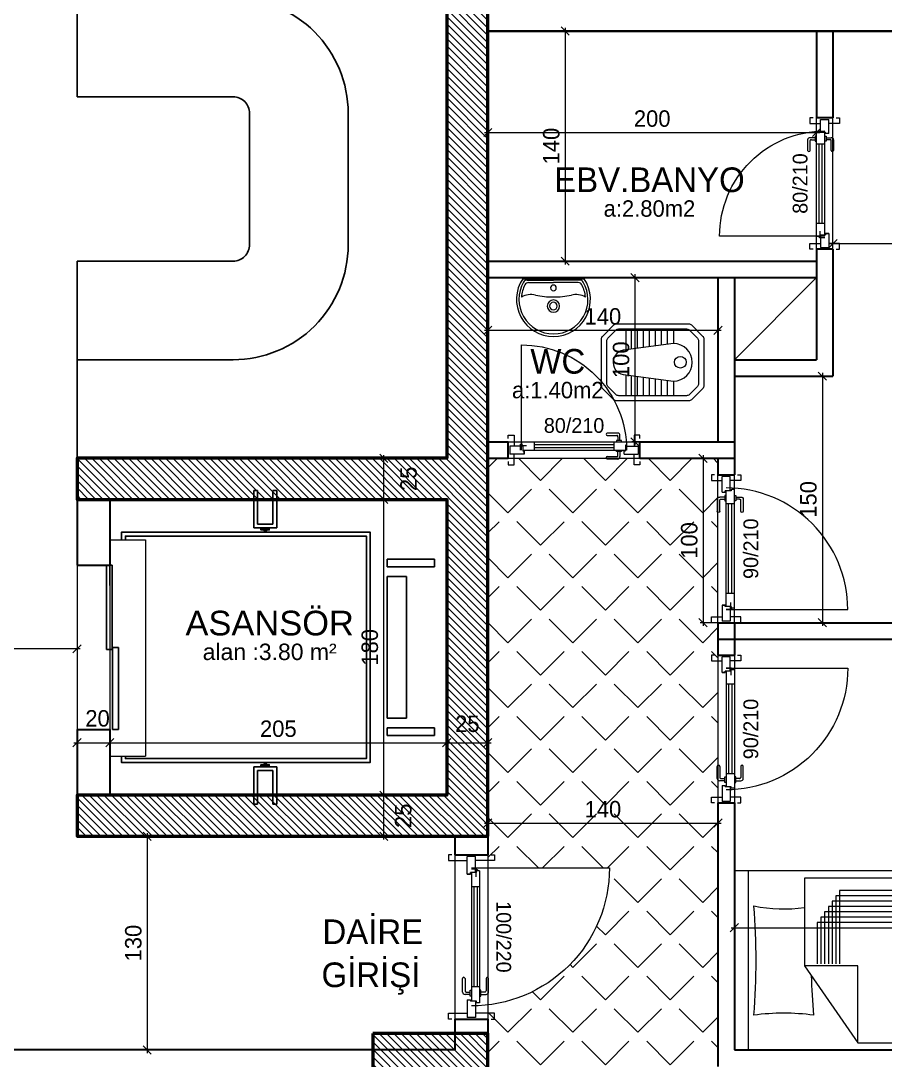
# Model space of a CAD drawing. Header units: centimetres. Extents: x 562865 to 1310255, y -148070 to 32737.
# Drawn here: x 651071 to 651597, y -26096 to -25463 of the extents above; entities that cross this region are included whole.
import ezdxf
from ezdxf.enums import TextEntityAlignment as Align

# ---------------------------------------------------------------- set-up
doc = ezdxf.new("R2010")
doc.units = ezdxf.units.CM
doc.header["$LTSCALE"] = 2.5
doc.layers.get('0').update_dxf_attribs({"color": 86})
for name, color, linetype in [('alan', 7, 'Continuous'), ('kapi-yazi', 7, 'Continuous'), ('mahal', 7, 'Continuous'), ('MAKINA', 4, 'Continuous'), ('MERBAS', 231, 'Continuous'), ('MIMARI', 3, 'Continuous'), ('Oda', 7, 'Continuous'), ('tarama', 173, 'Continuous'), ('TARAMA KOLON', 252, 'Continuous')]:
    doc.layers.add(name, color=color, linetype=linetype)
for name, color, linetype, lineweight in [('DUVAR', 4, 'Continuous', 30), ('duvar-kesim', 7, 'Continuous', 0), ('ince', 30, 'Continuous', 15), ('iç ölçü', 106, 'Continuous', 18), ('kapi', 9, 'Continuous', 0), ('kolon', 1, 'Continuous', 53), ('TEFRIS', 33, 'Continuous', 0)]:
    doc.layers.add(name, color=color, linetype=linetype, lineweight=lineweight)
doc.styles.add('MAHALADI', font='arial.ttf')
doc.styles.add('PINAR', font='comic.ttf')
doc.dimstyles.new('TEMİZ ÖLÇÜ', dxfattribs={"dimtxt": 10, "dimasz": 5, "dimexe": 1.8, "dimexo": 0.625, "dimgap": 3, "dimtad": 1, "dimdec": 0, "dimrnd": 0.5, "dimzin": 1, "dimdsep": 46, "dimtxsty": 'PINAR', "dimblk": 'OBLIQUE', "dimcen": 0.9, "dimdle": 2, "dimclrd": 256, "dimclre": 256, "dimclrt": 7, "dimadec": 0, "dimazin": 0, "dimtfac": 1, "dimtdec": 0, "dimtofl": 0, "dimtmove": 2, "dimatfit": 2, "dimfxl": 10, "dimfxlon": 1, "dimlwd": -1, "dimlwe": -1, "dimarcsym": 0})

# ---------------------------------------------------------------- blocks, each defined once
blk = doc.blocks.new('_Oblique')
at = {"color": 0, "linetype": 'ByBlock', "lineweight": -2}
blk.add_line((-0.5, -0.5), (0.5, 0.5), dxfattribs=at)
blk = doc.blocks.new('*D3278')
at = {"layer": 'Defpoints', "color": 0}
for p in [(651105.46, -25899.84), (651125.46, -25902.44), (651125.46, -25916.16)]:
    blk.add_point(p, dxfattribs=at)
at = {"layer": 'iç ölçü'}
for p, q in [((651105.46, -25900.46), (651105.46, -25904.24)), ((651125.46, -25912.44), (651125.46, -25900.64)), ((651103.46, -25902.44), (651127.46, -25902.44))]:
    blk.add_line(p, q, dxfattribs=at)
at = {"layer": 'iç ölçü', "linetype": 'ByBlock', "xscale": 5, "yscale": 5, "zscale": 5, "rotation": 180}
blk.add_blockref('_Oblique', (651105.46, -25902.44), dxfattribs=at)
at = {"layer": 'iç ölçü', "linetype": 'ByBlock', "xscale": 5, "yscale": 5, "zscale": 5}
blk.add_blockref('_Oblique', (651125.46, -25902.44), dxfattribs=at)
at = {"layer": 'iç ölçü', "color": 7, "insert": (651117.96, -25887.67), "char_height": 10, "attachment_point": 5, "style": 'PINAR'}
blk.add_mtext('20', dxfattribs=at)
blk = doc.blocks.new('*D3279')
at = {"layer": 'Defpoints', "color": 0}
for p in [(651330.46, -25878.03), (651330.46, -25902.44), (651125.46, -25916.16)]:
    blk.add_point(p, dxfattribs=at)
at = {"layer": 'iç ölçü'}
for p, q in [((651330.46, -25892.44), (651330.46, -25904.24)), ((651125.46, -25912.44), (651125.46, -25900.64)), ((651123.46, -25902.44), (651332.46, -25902.44))]:
    blk.add_line(p, q, dxfattribs=at)
at = {"layer": 'iç ölçü', "linetype": 'ByBlock', "xscale": 5, "yscale": 5, "zscale": 5, "rotation": 180}
blk.add_blockref('_Oblique', (651125.46, -25902.44), dxfattribs=at)
at = {"layer": 'iç ölçü', "linetype": 'ByBlock', "xscale": 5, "yscale": 5, "zscale": 5}
blk.add_blockref('_Oblique', (651330.46, -25902.44), dxfattribs=at)
at = {"layer": 'iç ölçü', "color": 7, "insert": (651227.96, -25893.97), "char_height": 10, "attachment_point": 5, "style": 'PINAR'}
blk.add_mtext('205', dxfattribs=at)
blk = doc.blocks.new('*D3280')
at = {"layer": 'Defpoints', "color": 0}
for p in [(651330.46, -25878.03), (651355.46, -25900), (651355.46, -25902.44)]:
    blk.add_point(p, dxfattribs=at)
at = {"layer": 'iç ölçü'}
for p, q in [((651330.46, -25892.44), (651330.46, -25904.24)), ((651355.46, -25900.62), (651355.46, -25904.24)), ((651328.46, -25902.44), (651357.46, -25902.44))]:
    blk.add_line(p, q, dxfattribs=at)
at = {"layer": 'iç ölçü', "linetype": 'ByBlock', "xscale": 5, "yscale": 5, "zscale": 5, "rotation": 180}
blk.add_blockref('_Oblique', (651330.46, -25902.44), dxfattribs=at)
at = {"layer": 'iç ölçü', "linetype": 'ByBlock', "xscale": 5, "yscale": 5, "zscale": 5}
blk.add_blockref('_Oblique', (651355.46, -25902.44), dxfattribs=at)
at = {"layer": 'iç ölçü', "color": 7, "insert": (651342.96, -25890.98), "char_height": 10, "attachment_point": 5, "style": 'PINAR'}
blk.add_mtext('25', dxfattribs=at)
blk = doc.blocks.new('*D3281')
at = {"layer": 'Defpoints', "color": 0}
for p in [(651292.13, -25934.39), (651298.88, -25934.39), (651298.88, -25959.39)]:
    blk.add_point(p, dxfattribs=at)
at = {"layer": 'iç ölçü'}
for p, q in [((651292.13, -25961.39), (651292.13, -25932.39)), ((651298.25, -25934.39), (651290.33, -25934.39)), ((651298.25, -25959.39), (651290.33, -25959.39))]:
    blk.add_line(p, q, dxfattribs=at)
at = {"layer": 'iç ölçü', "linetype": 'ByBlock', "xscale": 5, "yscale": 5, "zscale": 5}
for p, rotation in [((651292.13, -25934.39), 90), ((651292.13, -25959.39), 270)]:
    blk.add_blockref('_Oblique', p, dxfattribs=dict(at, rotation=rotation))
at = {"layer": 'iç ölçü', "color": 7, "insert": (651304.03, -25946.89), "char_height": 10, "attachment_point": 5, "rotation": 90, "style": 'PINAR'}
blk.add_mtext('25', dxfattribs=at)
blk = doc.blocks.new('*D3282')
at = {"layer": 'Defpoints', "color": 0}
for p in [(651292.13, -25754.39), (651296.35, -25754.39), (651298.88, -25934.39)]:
    blk.add_point(p, dxfattribs=at)
at = {"layer": 'iç ölçü'}
for p, q in [((651295.72, -25754.39), (651290.33, -25754.39)), ((651292.13, -25936.39), (651292.13, -25752.39)), ((651298.25, -25934.39), (651290.33, -25934.39))]:
    blk.add_line(p, q, dxfattribs=at)
at = {"layer": 'iç ölçü', "linetype": 'ByBlock', "xscale": 5, "yscale": 5, "zscale": 5}
for p, rotation in [((651292.13, -25754.39), 90), ((651292.13, -25934.39), 270)]:
    blk.add_blockref('_Oblique', p, dxfattribs=dict(at, rotation=rotation))
at = {"layer": 'iç ölçü', "color": 7, "insert": (651283.67, -25844.39), "char_height": 10, "attachment_point": 5, "rotation": 90, "style": 'PINAR'}
blk.add_mtext('180', dxfattribs=at)
blk = doc.blocks.new('*D3283')
at = {"layer": 'Defpoints', "color": 0}
for p in [(651292.13, -25729.39), (651296.35, -25729.39), (651296.35, -25754.39)]:
    blk.add_point(p, dxfattribs=at)
at = {"layer": 'iç ölçü'}
for p, q in [((651295.72, -25729.39), (651290.33, -25729.39)), ((651292.13, -25756.39), (651292.13, -25727.39)), ((651295.72, -25754.39), (651290.33, -25754.39))]:
    blk.add_line(p, q, dxfattribs=at)
at = {"layer": 'iç ölçü', "linetype": 'ByBlock', "xscale": 5, "yscale": 5, "zscale": 5}
for p, rotation in [((651292.13, -25729.39), 90), ((651292.13, -25754.39), 270)]:
    blk.add_blockref('_Oblique', p, dxfattribs=dict(at, rotation=rotation))
at = {"layer": 'iç ölçü', "color": 7, "insert": (651307.26, -25741.89), "char_height": 10, "attachment_point": 5, "rotation": 90, "style": 'PINAR'}
blk.add_mtext('25', dxfattribs=at)
blk = doc.blocks.new('*D3284')
at = {"layer": 'Defpoints', "color": 0}
for p in [(650975.46, -25844.41), (650975.46, -25845.34), (651105.46, -25844.41)]:
    blk.add_point(p, dxfattribs=at)
at = {"layer": 'iç ölçü'}
for p, q in [((651107.46, -25845.34), (650973.46, -25845.34)), ((650975.46, -25845.03), (650975.46, -25847.14)), ((651105.46, -25845.03), (651105.46, -25847.14))]:
    blk.add_line(p, q, dxfattribs=at)
at = {"layer": 'iç ölçü', "linetype": 'ByBlock', "xscale": 5, "yscale": 5, "zscale": 5, "rotation": 180}
blk.add_blockref('_Oblique', (650975.46, -25845.34), dxfattribs=at)
at = {"layer": 'iç ölçü', "linetype": 'ByBlock', "xscale": 5, "yscale": 5, "zscale": 5}
blk.add_blockref('_Oblique', (651105.46, -25845.34), dxfattribs=at)
at = {"layer": 'iç ölçü', "color": 7, "insert": (651040.46, -25836.91), "char_height": 10, "attachment_point": 5, "style": 'PINAR'}
blk.add_mtext('130', dxfattribs=at)
blk = doc.blocks.new('fm-door1')
at = {"linetype": 'Continuous'}
for p, q in [((0, 25), (0, -25)), ((100, 25), (0, 25)), ((79.7, 31.8), (79.7, -0.3)), ((84, 27.6), (127.8, 27.6)), ((90, 50), (910, 50)), ((90, 50), (90, 30)), ((100, 30), (90, 30)), ((100, 30), (100, -5)), ((100, 30), (100, -5)), ((100, 0), (900, 0)), ((190, 50), (190, 0)), ((810, 50), (810, 0)), ((910, 30), (900, 30)), ((900, 30), (900, -5)), ((900, 25), (1000, 25)), ((910, 50), (910, 30)), ((1000, 25), (1000, -25)), ((110, -25), (0, -25)), ((100, -5), (110, -5)), ((110, -5), (100, -5)), ((110, -5), (110, -25)), ((110, -25), (110, -5)), ((890, -25), (890, -5)), ((890, -5), (900, -5)), ((890, -25), (1000, -25))]:
    blk.add_line(p, q, dxfattribs=at)
at = {"color": 8, "linetype": 'Continuous'}
for p, q in [((190, 35), (810, 35)), ((190, 15), (810, 15))]:
    blk.add_line(p, q, dxfattribs=at)
at = {"linetype": 'Continuous'}
for points in [[(857.6, 58.1), (857.6, 88.9, 0.414214), (842.4, 104.1), (758.6, 104.1, 1), (758.6, 88.9), (834.8, 88.9, -0.414214), (842.4, 81.3), (842.4, 58.1)], [(857.6, -8.1), (857.6, -38.9, -0.414214), (842.4, -54.1), (758.6, -54.1, -1), (758.6, -38.9), (834.8, -38.9, 0.414214), (842.4, -31.3), (842.4, -8.1)]]:
    blk.add_lwpolyline(points, format="xyb", dxfattribs=at)
for points in [[(869, 50), (869, 58.1), (831, 58.1), (831, 50)], [(869, 0), (869, -8.1), (831, -8.1), (831, 0)]]:
    blk.add_lwpolyline(points, dxfattribs=at)
blk.add_circle((84, 31.8), 4.26, dxfattribs=at)
blk = doc.blocks.new('*D3285')
at = {"layer": 'Defpoints', "color": 0}
for p in [(651178.29, -25959.39), (651148.19, -26089.39), (651178.29, -26089.39)]:
    blk.add_point(p, dxfattribs=at)
at = {"layer": 'iç ölçü'}
for p, q in [((651148.19, -25957.39), (651148.19, -26091.39)), ((651153.19, -25959.39), (651146.39, -25959.39)), ((651153.19, -26089.39), (651146.39, -26089.39))]:
    blk.add_line(p, q, dxfattribs=at)
at = {"layer": 'iç ölçü', "linetype": 'ByBlock', "xscale": 5, "yscale": 5, "zscale": 5}
for p, rotation in [((651148.19, -25959.39), 90), ((651148.19, -26089.39), 270)]:
    blk.add_blockref('_Oblique', p, dxfattribs=dict(at, rotation=rotation))
at = {"layer": 'iç ölçü', "color": 7, "insert": (651139.76, -26024.39), "char_height": 10, "attachment_point": 5, "rotation": 90, "style": 'PINAR'}
blk.add_mtext('130', dxfattribs=at)
blk = doc.blocks.new('*D3301')
at = {"layer": 'Defpoints', "color": 0}
for p in [(651399.77, -25469.39), (651399.77, -25609.39), (651402.5, -25609.39)]:
    blk.add_point(p, dxfattribs=at)
at = {"layer": 'iç ölçü'}
for p, q in [((651400.39, -25469.39), (651404.3, -25469.39)), ((651402.5, -25467.39), (651402.5, -25611.39)), ((651400.39, -25609.39), (651404.3, -25609.39))]:
    blk.add_line(p, q, dxfattribs=at)
at = {"layer": 'iç ölçü', "linetype": 'ByBlock', "xscale": 5, "yscale": 5, "zscale": 5}
for p, rotation in [((651402.5, -25469.39), 90), ((651402.5, -25609.39), 270)]:
    blk.add_blockref('_Oblique', p, dxfattribs=dict(at, rotation=rotation))
at = {"layer": 'iç ölçü', "color": 7, "insert": (651394.09, -25539.39), "char_height": 10, "attachment_point": 5, "rotation": 90, "style": 'PINAR'}
blk.add_mtext('140', dxfattribs=at)
blk = doc.blocks.new('*D3302')
at = {"layer": 'Defpoints', "color": 0}
for p in [(651555.46, -25531.09), (651355.46, -25536.11), (651555.46, -25536.11)]:
    blk.add_point(p, dxfattribs=at)
at = {"layer": 'iç ölçü'}
for p, q in [((651353.46, -25531.09), (651557.46, -25531.09)), ((651355.46, -25535.48), (651355.46, -25529.29)), ((651555.46, -25535.48), (651555.46, -25529.29))]:
    blk.add_line(p, q, dxfattribs=at)
at = {"layer": 'iç ölçü', "linetype": 'ByBlock', "xscale": 5, "yscale": 5, "zscale": 5, "rotation": 180}
blk.add_blockref('_Oblique', (651355.46, -25531.09), dxfattribs=at)
at = {"layer": 'iç ölçü', "linetype": 'ByBlock', "xscale": 5, "yscale": 5, "zscale": 5}
blk.add_blockref('_Oblique', (651555.46, -25531.09), dxfattribs=at)
at = {"layer": 'iç ölçü', "color": 7, "insert": (651455.46, -25522.7), "char_height": 10, "attachment_point": 5, "style": 'PINAR'}
blk.add_mtext('200', dxfattribs=at)
blk = doc.blocks.new('*D3304')
at = {"layer": 'Defpoints', "color": 0}
for p in [(651505.46, -26009.39), (652033.5, -26009.39), (652033.5, -26015)]:
    blk.add_point(p, dxfattribs=at)
at = {"layer": 'iç ölçü'}
for p, q in [((651505.46, -26010.01), (651505.46, -26016.8)), ((652033.5, -26010.01), (652033.5, -26016.8)), ((651503.46, -26015), (652035.5, -26015))]:
    blk.add_line(p, q, dxfattribs=at)
at = {"layer": 'iç ölçü', "linetype": 'ByBlock', "xscale": 5, "yscale": 5, "zscale": 5, "rotation": 180}
blk.add_blockref('_Oblique', (651505.46, -26015), dxfattribs=at)
at = {"layer": 'iç ölçü', "linetype": 'ByBlock', "xscale": 5, "yscale": 5, "zscale": 5}
blk.add_blockref('_Oblique', (652033.5, -26015), dxfattribs=at)
at = {"layer": 'iç ölçü', "color": 7, "insert": (651769.48, -26006.57), "char_height": 10, "attachment_point": 5, "style": 'PINAR'}
blk.add_mtext('528', dxfattribs=at)
blk = doc.blocks.new('*D3306')
at = {"layer": 'Defpoints', "color": 0}
for p in [(652033.5, -25579.46), (651565.46, -25599.46), (652033.5, -25598.73)]:
    blk.add_point(p, dxfattribs=at)
at = {"layer": 'iç ölçü'}
for p, q in [((652033.5, -25588.73), (652033.5, -25600.53)), ((651565.46, -25598.84), (651565.46, -25596.93)), ((651563.46, -25598.73), (652035.5, -25598.73))]:
    blk.add_line(p, q, dxfattribs=at)
at = {"layer": 'iç ölçü', "linetype": 'ByBlock', "xscale": 5, "yscale": 5, "zscale": 5, "rotation": 180}
blk.add_blockref('_Oblique', (651565.46, -25598.73), dxfattribs=at)
at = {"layer": 'iç ölçü', "linetype": 'ByBlock', "xscale": 5, "yscale": 5, "zscale": 5}
blk.add_blockref('_Oblique', (652033.5, -25598.73), dxfattribs=at)
at = {"layer": 'iç ölçü', "color": 7, "insert": (651799.48, -25590.21), "char_height": 10, "attachment_point": 5, "style": 'PINAR'}
blk.add_mtext('468', dxfattribs=at)
blk = doc.blocks.new('*D3311')
at = {"layer": 'Defpoints', "color": 0}
for p in [(651495.46, -25948.16), (651495.46, -25951.35), (651355.46, -26028.16)]:
    blk.add_point(p, dxfattribs=at)
at = {"layer": 'iç ölçü'}
for p, q in [((651353.46, -25951.35), (651497.46, -25951.35)), ((651355.46, -25961.35), (651355.46, -25949.55)), ((651495.46, -25948.79), (651495.46, -25953.15))]:
    blk.add_line(p, q, dxfattribs=at)
at = {"layer": 'iç ölçü', "linetype": 'ByBlock', "xscale": 5, "yscale": 5, "zscale": 5, "rotation": 180}
blk.add_blockref('_Oblique', (651355.46, -25951.35), dxfattribs=at)
at = {"layer": 'iç ölçü', "linetype": 'ByBlock', "xscale": 5, "yscale": 5, "zscale": 5}
blk.add_blockref('_Oblique', (651495.46, -25951.35), dxfattribs=at)
at = {"layer": 'iç ölçü', "color": 7, "insert": (651425.46, -25942.95), "char_height": 10, "attachment_point": 5, "style": 'PINAR'}
blk.add_mtext('140', dxfattribs=at)
blk = doc.blocks.new('*D3316')
at = {"layer": 'Defpoints', "color": 0}
for p in [(651523.75, -25679.39), (651538.29, -25829.39), (651559.05, -25829.39)]:
    blk.add_point(p, dxfattribs=at)
at = {"layer": 'iç ölçü'}
for p, q in [((651549.05, -25679.39), (651560.85, -25679.39)), ((651559.05, -25677.39), (651559.05, -25831.39)), ((651549.05, -25829.39), (651560.85, -25829.39))]:
    blk.add_line(p, q, dxfattribs=at)
at = {"layer": 'iç ölçü', "linetype": 'ByBlock', "xscale": 5, "yscale": 5, "zscale": 5}
for p, rotation in [((651559.05, -25679.39), 90), ((651559.05, -25829.39), 270)]:
    blk.add_blockref('_Oblique', p, dxfattribs=dict(at, rotation=rotation))
at = {"layer": 'iç ölçü', "color": 7, "insert": (651550.56, -25754.39), "char_height": 10, "attachment_point": 5, "rotation": 90, "style": 'PINAR'}
blk.add_mtext('150', dxfattribs=at)
blk = doc.blocks.new('*D3317')
at = {"layer": 'Defpoints', "color": 0}
for p in [(651450.46, -25619.39), (651444.97, -25719.39), (651450.46, -25719.39)]:
    blk.add_point(p, dxfattribs=at)
at = {"layer": 'iç ölçü'}
for p, q in [((651449.83, -25619.39), (651443.17, -25619.39)), ((651444.97, -25617.39), (651444.97, -25721.39)), ((651449.83, -25719.39), (651443.17, -25719.39))]:
    blk.add_line(p, q, dxfattribs=at)
at = {"layer": 'iç ölçü', "linetype": 'ByBlock', "xscale": 5, "yscale": 5, "zscale": 5}
for p, rotation in [((651444.97, -25619.39), 90), ((651444.97, -25719.39), 270)]:
    blk.add_blockref('_Oblique', p, dxfattribs=dict(at, rotation=rotation))
at = {"layer": 'iç ölçü', "color": 7, "insert": (651436.57, -25669.39), "char_height": 10, "attachment_point": 5, "rotation": 90, "style": 'PINAR'}
blk.add_mtext('100', dxfattribs=at)
blk = doc.blocks.new('*D3318')
at = {"layer": 'Defpoints', "color": 0}
for p in [(651355.46, -25639.99), (651495.46, -25639.99), (651495.46, -25651.5)]:
    blk.add_point(p, dxfattribs=at)
at = {"layer": 'iç ölçü'}
for p, q in [((651355.46, -25641.5), (651355.46, -25653.3)), ((651495.46, -25641.5), (651495.46, -25653.3)), ((651353.46, -25651.5), (651497.46, -25651.5))]:
    blk.add_line(p, q, dxfattribs=at)
at = {"layer": 'iç ölçü', "linetype": 'ByBlock', "xscale": 5, "yscale": 5, "zscale": 5, "rotation": 180}
blk.add_blockref('_Oblique', (651355.46, -25651.5), dxfattribs=at)
at = {"layer": 'iç ölçü', "linetype": 'ByBlock', "xscale": 5, "yscale": 5, "zscale": 5}
blk.add_blockref('_Oblique', (651495.46, -25651.5), dxfattribs=at)
at = {"layer": 'iç ölçü', "color": 7, "insert": (651425.46, -25643.09), "char_height": 10, "attachment_point": 5, "style": 'PINAR'}
blk.add_mtext('140', dxfattribs=at)
blk = doc.blocks.new('*D3319')
at = {"layer": 'Defpoints', "color": 0}
for p in [(651505.46, -25729.39), (651486.44, -25829.39), (651505.46, -25829.39)]:
    blk.add_point(p, dxfattribs=at)
at = {"layer": 'iç ölçü'}
for p, q in [((651496.44, -25729.39), (651484.64, -25729.39)), ((651486.44, -25727.39), (651486.44, -25831.39)), ((651496.44, -25829.39), (651484.64, -25829.39))]:
    blk.add_line(p, q, dxfattribs=at)
at = {"layer": 'iç ölçü', "linetype": 'ByBlock', "xscale": 5, "yscale": 5, "zscale": 5}
for p, rotation in [((651486.44, -25729.39), 90), ((651486.44, -25829.39), 270)]:
    blk.add_blockref('_Oblique', p, dxfattribs=dict(at, rotation=rotation))
at = {"layer": 'iç ölçü', "color": 7, "insert": (651478.04, -25779.39), "char_height": 10, "attachment_point": 5, "rotation": 90, "style": 'PINAR'}
blk.add_mtext('100', dxfattribs=at)
blk = doc.blocks.new('Hela-2')
at = {"color": 8}
for p, q in [((-20.32, -18.42), (-11.43, -18.42)), ((11.43, -18.42), (20.32, -18.42)), ((-10.95, -22.05), (-20.32, -22.05)), ((20.32, -22.05), (10.95, -22.05)), ((-10.48, -25.69), (-20.32, -25.69)), ((-10, -29.33), (-20.32, -29.33)), ((20.32, -29.33), (10, -29.33)), ((20.32, -25.69), (10.48, -25.69)), ((-9.52, -32.97), (-20.32, -32.97)), ((-9.05, -36.61), (-20.32, -36.61)), ((20.32, -36.61), (9.05, -36.61)), ((20.32, -32.97), (9.52, -32.97)), ((-8.57, -40.25), (-20.32, -40.25)), ((-8.1, -43.89), (-20.32, -43.89)), ((20.32, -43.89), (8.1, -43.89)), ((20.32, -40.25), (8.57, -40.25)), ((-20.32, -47.53), (-7.62, -47.53)), ((7.62, -47.53), (20.32, -47.53))]:
    blk.add_line(p, q, dxfattribs=at)
for points in [[(14.23, -62.23), (-14.23, -62.23, -0.198912), (-16.03, -61.49), (-22.75, -54.76, -0.198912), (-23.5, -52.97), (-23.5, -9.26, -0.198912), (-22.75, -7.47), (-16.03, -0.74, -0.198912), (-14.23, 0), (14.23, 0, -0.198912), (16.03, -0.74), (22.75, -7.47, -0.198912), (23.49, -9.26), (23.49, -52.97, -0.198912), (22.75, -54.76), (16.03, -61.49, -0.198912)], [(11.43, -18.42, 1), (-11.43, -18.42), (-7.62, -47.53, 1), (7.62, -47.53)]]:
    blk.add_lwpolyline(points, format="xyb", close=True)
blk.add_lwpolyline([(12.92, -59.06), (-12.92, -59.06, -0.198912), (-14.71, -58.31), (-19.58, -53.45, -0.198912), (-20.32, -51.65), (-20.32, -10.58, -0.198912), (-19.58, -8.78), (-14.71, -3.92, -0.198912), (-12.92, -3.18), (12.92, -3.18, -0.198912), (14.71, -3.92), (19.58, -8.78, -0.198912), (20.32, -10.58), (20.32, -51.65, -0.198912), (19.58, -53.45), (14.71, -58.31, -0.198912)], format="xyb", close=True, dxfattribs=at)
blk.add_circle((-0.08, -14.26), 3.57, dxfattribs=at)
blk = doc.blocks.new('Lav-1')
for p, q in [((-18.7083, 0), (18.7083, 0)), ((-15.105, -2.2), (0, -2.2)), ((15.105, -2.2), (0, -2.2))]:
    blk.add_line(p, q)
at = {"color": 8}
for p in [(-15.9925, -0.7), (15.9925, -0.7)]:
    blk.add_line(p, (0, -0.7), dxfattribs=at)
for centre, radius, start, end in [((0, -12.5), 22.5, 146.251011, 270), ((0, -12.5), 22.5, 270, 33.748989), ((0, -12.5), 19.5, 152.688782, 175.764074), ((-15.105, -4.7), 2.5, 90, 152.688782), ((15.105, -4.7), 2.5, 27.311218, 90), ((0, -12.5), 19.5, 4.235926, 27.311218), ((-13.5377, -21.504), 12, 77.387843, 119.499625), ((0, 39), 50, 257.387843, 270), ((0, 39), 50, 270, 282.612157), ((13.5377, -21.504), 12, 60.500375, 102.612157)]:
    blk.add_arc(centre, radius, start, end)
for centre, radius, start, end in [((0, -12.5), 21, 149.821029, 270), ((-15.9925, -3.2), 2.5, 90, 149.821029), ((0, -5.5), 1.75, 90, 270), ((0, -12.5), 21, 270, 30.178971), ((0, -5.5), 1.75, 270, 90), ((15.9925, -3.2), 2.5, 30.178971, 90), ((0, -16.5), 3.75, 90, 270), ((0, -16.5), 2.3, 90, 270), ((0, -16.5), 3.75, 270, 90), ((0, -16.5), 2.3, 270, 90)]:
    blk.add_arc(centre, radius, start, end, dxfattribs=at)
blk = doc.blocks.new('G$C0735DA1E')
at = {"color": 42}
for p, q in [((0, 108.9), (0, 0)), ((8.51, 108.9), (0, 108.9)), ((8.51, 0), (8.51, 108.9)), ((217.8, 104.59), (42.74, 104.59)), ((42.74, 104.59), (42.74, 51.22)), ((42.74, 51.22), (75.09, 4.31)), ((75.09, 51.22), (42.74, 51.22)), ((75.09, 4.31), (75.09, 51.22)), ((10.29, 0), (0, 0)), ((75.09, 4.31), (217.8, 4.31))]:
    blk.add_line(p, q, dxfattribs=at)
for p, q in [((213.49, 108.9), (8.51, 108.9)), ((217.8, 4.31), (217.8, 104.59)), ((8.51, 0), (213.49, 0))]:
    blk.add_line(p, q)
at = {"color": 8}
for p, q in [((64.05, 96.98), (64.05, 52.43)), ((212.41, 96.98), (64.05, 96.98)), ((59.48, 90.51), (59.48, 52.43)), ((212.41, 90.51), (59.48, 90.51)), ((61.77, 93.74), (61.77, 52.43)), ((212.41, 93.74), (61.77, 93.74)), ((212.41, 84.04), (54.92, 84.04)), ((54.92, 84.04), (54.92, 52.43)), ((212.41, 87.27), (57.2, 87.27)), ((57.2, 87.27), (57.2, 52.43)), ((212.41, 77.57), (50.35, 77.57)), ((50.35, 77.57), (50.35, 52.43)), ((212.41, 80.8), (52.63, 80.8)), ((52.63, 80.8), (52.63, 52.43))]:
    blk.add_line(p, q, dxfattribs=at)
for centre, start, end in [((213.49, 104.59), 359.99996, 90.00004), ((213.49, 4.31), 269.99996, 0.00004)]:
    blk.add_arc(centre, 4.31, start, end)
for centre, radius, start, end in [((-392.71, 54.41), 405.93, 355.2981, 4.7019), ((30.01, 173.57), 87.79, 258.06799, 278.34062), ((417.07, 54.41), 370.41, 181.39769, 185.15396), ((30.01, -112.77), 135.13, 82.28082, 97.71918)]:
    blk.add_arc(centre, radius, start, end, dxfattribs=at)
blk = doc.blocks.new('SB')
at = {"layer": 'TARAMA KOLON'}
h = blk.add_hatch(dxfattribs=at)
h.set_pattern_fill('ANSI31', color=256, angle=7e-15)
h.paths.add_polyline_path([(655327.34, -25829.39), (655302.34, -25829.39), (655302.34, -25959.39), (655327.34, -25959.39)])
h.paths.add_polyline_path([(655437.34, -24424.14), (655477.34, -24424.14), (655477.34, -24494.14), (655437.34, -24494.14)])
h.paths.add_polyline_path([(655327.34, -25359.39), (655297.34, -25359.39), (655297.34, -25469.39), (655327.34, -25469.39)])
h.paths.add_polyline_path([(655327.34, -26079.39), (655327.34, -26109.39), (655257.34, -26109.39), (655257.34, -26079.39)])
h.paths.add_polyline_path([(654229.3, -24849.39), (654229.3, -24889.39), (654299.3, -24889.39), (654299.3, -24849.39)])
h.paths.add_polyline_path([(654269.3, -25899.39), (654229.3, -25899.39), (654229.3, -25829.39), (654269.3, -25829.39)])
h.paths.add_polyline_path([(654229.3, -25444.39), (654229.3, -25469.39), (654379.3, -25469.39), (654379.3, -25444.39)])
h.paths.add_polyline_path([(655112.34, -26369.39), (655142.34, -26369.39), (655142.34, -26429.39), (655112.34, -26429.39)])
h.paths.add_polyline_path([(654997.34, -26079.39), (654997.34, -26109.39), (654927.34, -26109.39), (654927.34, -26079.39)])
h.paths.add_polyline_path([(655437.34, -24889.39), (655467.34, -24889.39), (655467.34, -24829.39), (655437.34, -24829.39)])
h.paths.add_polyline_path([(655112.34, -26834.64), (655142.34, -26834.64), (655142.34, -26894.64), (655112.34, -26894.64)])
h.paths.add_polyline_path([(654787.34, -26369.39), (654817.34, -26369.39), (654817.34, -26429.39), (654787.34, -26429.39)])
h.paths.add_polyline_path([(655437.34, -26824.64), (655477.34, -26824.64), (655477.34, -26894.64), (655437.34, -26894.64)])
h.paths.add_polyline_path([(654299.3, -26369.39), (654299.3, -26409.39), (654229.3, -26409.39), (654229.3, -26369.39)])
h.paths.add_polyline_path([(654777.34, -26824.64), (654817.34, -26824.64), (654817.34, -26894.64), (654777.34, -26894.64)])
h.paths.add_polyline_path([(655437.34, -26369.39), (655467.34, -26369.39), (655467.34, -26429.39), (655437.34, -26429.39)])
h.paths.add_polyline_path([(655985.38, -25829.39), (656025.38, -25829.39), (656025.38, -25899.39), (655985.38, -25899.39)])
h.paths.add_polyline_path([(654927.34, -25959.39), (654927.34, -25359.39), (655177.34, -25359.39), (655177.34, -25389.39), (654952.35, -25389.39), (654952.35, -25729.39), (655177.34, -25729.39), (655177.34, -25754.39), (654952.34, -25754.39), (654952.34, -25934.39), (655177.34, -25934.39), (655177.34, -25959.39)])
h.paths.add_polyline_path([(654777.34, -24424.14), (654817.34, -24424.14), (654817.34, -24494.14), (654777.34, -24494.14)])
h.paths.add_polyline_path([(655985.38, -26824.64), (656025.38, -26824.64), (656025.38, -26894.64), (655985.38, -26894.64)])
h.paths.add_polyline_path([(654229.3, -24424.14), (654269.3, -24424.14), (654269.3, -24494.14), (654229.3, -24494.14)])
h.paths.add_polyline_path([(655107.34, -24424.14), (655147.34, -24424.14), (655147.34, -24494.14), (655107.34, -24494.14)])
h.paths.add_polyline_path([(655985.38, -24424.14), (656025.38, -24424.14), (656025.38, -24494.14), (655985.38, -24494.14)])
h.paths.add_polyline_path([(656025.38, -24849.39), (656025.38, -24889.39), (655955.38, -24889.39), (655955.38, -24849.39)])
h.paths.add_polyline_path([(654817.34, -24889.39), (654787.34, -24889.39), (654787.34, -24829.39), (654817.34, -24829.39)])
h.paths.add_polyline_path([(655114.84, -24849.39), (655139.84, -24849.39), (655139.84, -24999.39), (655114.84, -24999.39)])
h.paths.add_polyline_path([(656025.38, -26369.39), (656025.38, -26409.39), (655955.38, -26409.39), (655955.38, -26369.39)])
h.paths.add_polyline_path([(654229.3, -26824.64), (654269.3, -26824.64), (654269.3, -26894.64), (654229.3, -26894.64)])
h.paths.add_polyline_path([(656025.38, -25444.39), (656025.38, -25469.39), (655875.38, -25469.39), (655875.38, -25444.39)])
at = {"layer": 'kolon'}
for points in [[(654927.34, -25959.39), (654927.34, -25359.39), (655177.34, -25359.39), (655177.34, -25389.39), (654952.35, -25389.39), (654952.35, -25729.39), (655177.34, -25729.39), (655177.34, -25754.39), (654952.34, -25754.39), (654952.34, -25934.39), (655177.34, -25934.39), (655177.34, -25959.39)], [(654997.34, -26079.39), (654997.34, -26109.39), (654927.34, -26109.39), (654927.34, -26079.39)]]:
    blk.add_lwpolyline(points, close=True, dxfattribs=at)

msp = doc.modelspace()

# ---------------------------------------------------------------- hatches: boundary and pattern name
at = {"layer": 'tarama'}
h = msp.add_hatch(dxfattribs=at)
h.set_pattern_fill('ANGLE', color=256, scale=4, angle=45)
h.set_pattern_definition([(45, (-7118.575, 4e-11), (-19.7565635, 19.7565635), [20.32, -7.62]), (135, (-7118.575, 4e-11), (-19.7565635, -19.7565635), [20.32, -7.62])])
edge = h.paths.add_edge_path()
edge.add_line((651373.78, -26369.39), (651377.28, -26369.39))
edge.add_line((651377.28, -26369.39), (651387.74, -26369.39))
edge.add_ellipse((651388.65, -26370.5), major_axis=(0, -1.52), ratio=0.88, start_angle=540, end_angle=582.86953, ccw=False)
edge.add_line((651388.65, -26368.98), (651396.03, -26368.98))
edge.add_ellipse((651396.03, -26369.74), major_axis=(0, -0.76), ratio=0.88, start_angle=477.76263, end_angle=540, ccw=False)
edge.add_line((651396.62, -26369.39), (651460.28, -26369.39))
edge.add_line((651460.28, -26369.39), (651463.78, -26369.39))
edge.add_line((651463.78, -26369.39), (651492.34, -26369.39))
edge.add_line((651492.34, -26369.39), (651495.84, -26369.39))
edge.add_line((651495.84, -26369.39), (651559.51, -26369.39))
edge.add_ellipse((651560.1, -26369.74), major_axis=(0, -0.76), ratio=0.88, start_angle=180, end_angle=242.23737, ccw=False)
edge.add_line((651560.1, -26368.98), (651567.47, -26368.98))
edge.add_ellipse((651567.47, -26370.5), major_axis=(0, -1.52), ratio=0.88, start_angle=137.13047, end_angle=180, ccw=False)
edge.add_line((651568.38, -26369.39), (651578.84, -26369.39))
edge.add_line((651578.84, -26369.39), (651582.34, -26369.39))
edge.add_line((651582.34, -26369.39), (651593.5, -26369.39))
edge.add_line((651593.5, -26369.39), (651593.5, -26350.31))
edge.add_line((651593.5, -26350.31), (651593.5, -26346.81))
edge.add_line((651593.5, -26346.81), (651593.5, -26283.14))
edge.add_ellipse((651593.85, -26282.55), major_axis=(0.76, 0), ratio=0.88, start_angle=180, end_angle=242.23737, ccw=False)
edge.add_line((651593.09, -26282.55), (651593.09, -26275.18))
edge.add_ellipse((651594.61, -26275.18), major_axis=(-1.52, 0), ratio=0.88, start_angle=317.13047, end_angle=360, ccw=False)
edge.add_line((651593.5, -26274.27), (651593.5, -26263.81))
edge.add_line((651593.5, -26263.81), (651593.5, -26260.31))
edge.add_line((651593.5, -26260.31), (651593.5, -26205.62))
edge.add_line((651593.5, -26205.62), (651543.5, -26205.62))
edge.add_line((651543.5, -26205.62), (651543.5, -26152.41))
edge.add_line((651543.5, -26152.41), (651534.13, -26139.39))
edge.add_line((651534.13, -26139.39), (651495.46, -26139.39))
edge.add_line((651495.46, -26139.39), (651495.46, -26099.39))
edge.add_line((651495.46, -26099.39), (651495.46, -25939.11))
edge.add_line((651495.46, -25939.11), (651495.46, -25935.61))
edge.add_line((651495.46, -25935.61), (651495.46, -25925.15))
edge.add_ellipse((651496.57, -25924.24), major_axis=(-1.52, 0), ratio=0.88, start_angle=360, end_angle=402.86953, ccw=False)
edge.add_line((651495.05, -25924.24), (651495.05, -25916.86))
edge.add_ellipse((651495.81, -25916.86), major_axis=(0.76, 0), ratio=0.88, start_angle=477.76263, end_angle=540, ccw=False)
edge.add_line((651495.46, -25916.27), (651495.46, -25852.61))
edge.add_line((651495.46, -25852.61), (651495.46, -25849.11))
edge.add_line((651495.46, -25849.11), (651495.46, -25839.39))
edge.add_line((651495.46, -25839.39), (651495.46, -25829.39))
edge.add_line((651495.46, -25829.39), (651495.46, -25825.89))
edge.add_line((651495.46, -25825.89), (651495.46, -25762.22))
edge.add_ellipse((651495.81, -25761.63), major_axis=(0.76, 0), ratio=0.88, start_angle=180, end_angle=242.23737, ccw=False)
edge.add_line((651495.05, -25761.63), (651495.05, -25754.26))
edge.add_ellipse((651496.57, -25754.26), major_axis=(1.52, 0), ratio=0.88, start_angle=137.13047, end_angle=180, ccw=False)
edge.add_line((651495.46, -25753.35), (651495.46, -25742.89))
edge.add_line((651495.46, -25742.89), (651495.46, -25739.39))
edge.add_line((651495.46, -25739.39), (651495.46, -25729.39))
edge.add_line((651495.46, -25729.39), (651447.92, -25729.39))
edge.add_line((651447.92, -25729.39), (651444.42, -25729.39))
edge.add_line((651444.42, -25729.39), (651435.44, -25729.39))
edge.add_ellipse((651434.63, -25728.28), major_axis=(0, 1.52), ratio=0.78, start_angle=540, end_angle=582.86953, ccw=False)
edge.add_line((651434.63, -25729.8), (651428.09, -25729.8))
edge.add_ellipse((651428.09, -25729.04), major_axis=(0, 0.76), ratio=0.78, start_angle=477.76263, end_angle=540, ccw=False)
edge.add_line((651427.57, -25729.39), (651371.42, -25729.39))
edge.add_line((651371.42, -25729.39), (651367.92, -25729.39))
edge.add_line((651367.92, -25729.39), (651355.46, -25729.39))
edge.add_line((651355.46, -25729.39), (651355.46, -25899.39))
edge.add_line((651355.46, -25899.39), (651355.46, -25959.39))
edge.add_line((651355.46, -25959.39), (651355.46, -25970.6))
edge.add_line((651355.46, -25970.6), (651355.46, -25974.1))
edge.add_line((651355.46, -25974.1), (651355.46, -25978.6))
edge.add_line((651355.46, -25978.6), (651429.46, -25978.6))
edge.add_arc((651345.46, -25978.6), 84, 276.83714, 360, ccw=False)
edge.add_line((651355.46, -26062), (651355.46, -26067.1))
edge.add_line((651355.46, -26067.1), (651355.46, -26070.6))
edge.add_line((651355.46, -26070.6), (651355.46, -26109.39))
edge.add_line((651355.46, -26109.39), (651355.46, -26182.24))
edge.add_line((651355.46, -26182.24), (651355.46, -26185.74))
edge.add_line((651355.46, -26185.74), (651355.46, -26241.89))
edge.add_ellipse((651355.1, -26242.41), major_axis=(0.76, 0), ratio=0.78, start_angle=0, end_angle=62.23737, ccw=False)
edge.add_line((651355.86, -26242.41), (651355.86, -26248.95))
edge.add_ellipse((651354.34, -26248.95), major_axis=(-1.52, 0), ratio=0.78, start_angle=137.13047, end_angle=180, ccw=False)
edge.add_line((651355.46, -26249.75), (651355.46, -26258.74))
edge.add_line((651355.46, -26258.74), (651355.46, -26262.24))
edge.add_line((651355.46, -26262.24), (651355.46, -26369.39))
edge.add_line((651355.46, -26369.39), (651373.78, -26369.39))
h.paths.add_polyline_path([(651526.31, -26319.68), (651550.69, -26319.68), (651550.69, -26340.49), (651526.31, -26340.49)], flags=24)
h.paths.add_polyline_path([(651402.47, -26335.41), (651426.49, -26335.41), (651426.49, -26356.33), (651402.47, -26356.33)], flags=24)
h.paths.add_polyline_path([(651412.16, -25932.54), (651438.76, -25932.54), (651438.76, -25953.35), (651412.16, -25953.35)], flags=24)
h.paths.add_polyline_path([(651460.27, -26240.94), (651488.69, -26240.94), (651488.69, -26261.7), (651460.27, -26261.7)], flags=24)
h.paths.add_polyline_path([(651467.63, -25792.69), (651467.63, -25766.09), (651488.44, -25766.09), (651488.44, -25792.69)], flags=24)
h.paths.add_polyline_path([(651406.84, -26175.16), (651484.28, -26175.16), (651484.28, -26199.95), (651406.84, -26199.95)], flags=24)
h.paths.add_polyline_path([(651412.54, -26197.15), (651477.27, -26197.15), (651477.27, -26213.54), (651412.54, -26213.54)], flags=24)

# ---------------------------------------------------------------- linework, layer by layer
at = {"color": 4, "ltscale": 0.1}
for p, q in [((651126.77, -25794.41), (651123.31, -25794.41)), ((651123.31, -25794.41), (651123.31, -25845.81)), ((651126.77, -25794.41), (651126.77, -25845.81)), ((651123.31, -25845.81), (651126.77, -25845.81)), ((651130.69, -25844.41), (651127.16, -25844.41)), ((651127.16, -25844.41), (651127.16, -25894.41)), ((651130.69, -25844.41), (651130.69, -25894.41)), ((651127.16, -25894.41), (651130.69, -25894.41))]:
    msp.add_line(p, q, dxfattribs=at)
at = {"layer": 'DUVAR'}
for p, q in [((651355.46, -25469.39), (652053.5, -25469.39)), ((652053.5, -25469.39), (651355.46, -25469.39)), ((651555.46, -25469.39), (651555.46, -25522.19)), ((651565.46, -25469.39), (651565.46, -25522.19)), ((651565.46, -25522.19), (651555.46, -25522.19)), ((651555.46, -25602.19), (651555.46, -25669.39)), ((651565.46, -25602.19), (651555.46, -25602.19)), ((651565.46, -25602.19), (651565.46, -25679.39)), ((651355.46, -25609.39), (651555.46, -25609.39)), ((651355.46, -25619.39), (651555.46, -25619.39)), ((651495.46, -25619.39), (651495.46, -25719.39)), ((651505.46, -25619.39), (651505.46, -25739.39)), ((651505.46, -25669.39), (651555.46, -25669.39)), ((651505.46, -25679.39), (651565.46, -25679.39)), ((651355.46, -25719.39), (651367.92, -25719.39)), ((651367.92, -25729.39), (651367.92, -25719.39)), ((651447.92, -25719.39), (651505.46, -25719.39)), ((651447.92, -25729.39), (651447.92, -25719.39)), ((651355.46, -25729.39), (651367.92, -25729.39)), ((651447.92, -25729.39), (651505.46, -25729.39)), ((651495.46, -25729.39), (651495.46, -25739.39)), ((651495.46, -25739.39), (651505.46, -25739.39)), ((651105.46, -25754.39), (651105.46, -25794.41)), ((651125.46, -25754.39), (651125.46, -25794.41)), ((651105.46, -25794.41), (651125.46, -25794.41)), ((651495.46, -25829.39), (651495.46, -25849.11)), ((651495.46, -25829.39), (652033.5, -25829.39)), ((651495.46, -25829.39), (651505.46, -25829.39)), ((651505.46, -25829.39), (651505.46, -25849.11)), ((651495.46, -25839.39), (652033.5, -25839.39)), ((651495.46, -25849.11), (651505.46, -25849.11)), ((651105.46, -25894.41), (651105.46, -25934.39)), ((651105.46, -25894.41), (651125.46, -25894.41)), ((651125.46, -25894.41), (651125.46, -25934.39)), ((651495.46, -25939.11), (651495.46, -26099.39)), ((651495.46, -25939.11), (651505.46, -25939.11)), ((651505.46, -25939.11), (651505.46, -26089.39)), ((651335.46, -25959.39), (651335.46, -25970.6)), ((651355.46, -25959.39), (651355.46, -25970.6)), ((651335.46, -25970.6), (651355.46, -25970.6)), ((651335.46, -26070.6), (651335.46, -26089.39)), ((651335.46, -26070.6), (651355.46, -26070.6)), ((651355.46, -26070.6), (651355.46, -26109.39)), ((651335.46, -26089.39), (650975.46, -26089.39)), ((651505.46, -26089.39), (652033.5, -26089.39))]:
    msp.add_line(p, q, dxfattribs=at)
at = {"layer": 'duvar-kesim'}
for p, q in [((651555.46, -25602.19), (651555.46, -25522.19)), ((651565.46, -25602.19), (651565.46, -25522.19)), ((651367.92, -25719.39), (651447.92, -25719.39)), ((651367.92, -25729.39), (651447.92, -25729.39)), ((651495.46, -25829.39), (651495.46, -25739.39)), ((651505.46, -25829.39), (651505.46, -25739.39)), ((651105.46, -25794.41), (651105.46, -25894.41)), ((651125.46, -25794.41), (651125.46, -25894.41)), ((651495.46, -25849.11), (651495.46, -25939.11)), ((651505.46, -25849.11), (651505.46, -25939.11)), ((651335.46, -25970.6), (651335.46, -26070.6)), ((651355.46, -25970.6), (651355.46, -26070.6))]:
    msp.add_line(p, q, dxfattribs=at)
at = {"layer": 'ince', "ltscale": 0.1}
for p, q in [((651125.46, -25778.97), (651147.1, -25778.97)), ((651147.1, -25778.97), (651147.1, -25910.58)), ((651125.46, -25806.78), (651125.46, -25794.41)), ((651125.46, -25894.41), (651125.46, -25910.58)), ((651125.46, -25910.58), (651147.1, -25910.58))]:
    msp.add_line(p, q, dxfattribs=at)
at = {"layer": 'iç ölçü'}
msp.add_line((651555.46, -25619.39), (651505.46, -25669.39), dxfattribs=at)
at = {"layer": 'kapi'}
for points in [[(651553.46, -25522.19), (651551.46, -25522.19), (651551.46, -25525.69), (651557.96, -25525.69)], [(651567.46, -25522.19), (651569.46, -25522.19), (651569.46, -25525.69), (651562.96, -25525.69)], [(651553.46, -25602.19), (651551.46, -25602.19), (651551.46, -25598.69), (651557.96, -25598.69)], [(651567.46, -25602.19), (651569.46, -25602.19), (651569.46, -25598.69), (651562.96, -25598.69)], [(651367.92, -25717.39), (651367.92, -25715.39), (651371.42, -25715.39), (651371.42, -25721.89)], [(651447.92, -25717.39), (651447.92, -25715.39), (651444.42, -25715.39), (651444.42, -25721.89)], [(651367.92, -25731.39), (651367.92, -25733.39), (651371.42, -25733.39), (651371.42, -25726.89)], [(651447.92, -25731.39), (651447.92, -25733.39), (651444.42, -25733.39), (651444.42, -25726.89)], [(651493.46, -25739.39), (651491.46, -25739.39), (651491.46, -25742.89), (651497.96, -25742.89)], [(651507.46, -25739.39), (651509.46, -25739.39), (651509.46, -25742.89), (651502.96, -25742.89)], [(651493.46, -25829.39), (651491.46, -25829.39), (651491.46, -25825.89), (651497.96, -25825.89)], [(651507.46, -25829.39), (651509.46, -25829.39), (651509.46, -25825.89), (651502.96, -25825.89)], [(651493.46, -25849.11), (651491.46, -25849.11), (651491.46, -25852.61), (651497.96, -25852.61)], [(651507.46, -25849.11), (651509.46, -25849.11), (651509.46, -25852.61), (651502.96, -25852.61)], [(651493.46, -25939.11), (651491.46, -25939.11), (651491.46, -25935.61), (651497.96, -25935.61)], [(651507.46, -25939.11), (651509.46, -25939.11), (651509.46, -25935.61), (651502.96, -25935.61)], [(651333.46, -25970.6), (651331.46, -25970.6), (651331.46, -25974.1), (651342.96, -25974.1)], [(651357.46, -25970.6), (651359.46, -25970.6), (651359.46, -25974.1), (651347.96, -25974.1)], [(651333.46, -26070.6), (651331.46, -26070.6), (651331.46, -26067.1), (651342.96, -26067.1)], [(651357.46, -26070.6), (651359.46, -26070.6), (651359.46, -26067.1), (651347.96, -26067.1)]]:
    msp.add_lwpolyline(points, dxfattribs=at)
for points in [[(651560.46, -25594.19), (651496.46, -25594.19, -0.414214), (651560.46, -25530.19, -0.414214)], [(651375.92, -25724.39), (651375.92, -25660.39, -0.414214), (651439.92, -25724.39, -0.414214)], [(651500.46, -25821.39), (651574.46, -25821.39, 0.414214), (651500.46, -25747.39, 0.414214)], [(651500.46, -25857.11), (651574.46, -25857.11, -0.414214), (651500.46, -25931.11, -0.414214)], [(651345.46, -25978.6), (651429.46, -25978.6, -0.414214), (651345.46, -26062.6, -0.414214)]]:
    msp.add_lwpolyline(points, format="xyb", dxfattribs=at)
at = {"layer": 'kolon'}
msp.add_lwpolyline([(651355.46, -25959.39), (651355.46, -25359.39), (651105.46, -25359.39), (651105.46, -25389.39), (651330.46, -25389.39), (651330.46, -25729.39), (651105.46, -25729.39), (651105.46, -25754.39), (651330.46, -25754.39), (651330.46, -25934.39), (651105.46, -25934.39), (651105.46, -25959.39)], close=True, dxfattribs=at)
msp.add_lwpolyline([(651105.46, -25959.39), (651355.46, -25959.39)], dxfattribs=at)
at = {"layer": 'MAKINA', "ltscale": 0.1}
for p, q in [((651294.25, -25898), (651294.25, -25893.31)), ((651322.91, -25893.31), (651322.91, -25898))]:
    msp.add_line(p, q, dxfattribs=at)
at = {"layer": 'MERBAS'}
for p, q in [((651105.46, -25509.39), (651105.46, -25389.39)), ((651330.46, -25389.39), (651330.46, -25729.39)), ((651105.46, -25729.39), (651105.46, -25609.39)), ((651330.46, -25729.39), (651105.46, -25729.39))]:
    msp.add_line(p, q, dxfattribs=at)
for points in [[(651105.46, -25449.39), (651200.46, -25449.39, -0.414214), (651270.46, -25519.39), (651270.46, -25599.39, -0.414214), (651200.46, -25669.39), (651105.46, -25669.39)], [(651105.46, -25509.39), (651200.46, -25509.39, -0.414214), (651210.46, -25519.39), (651210.46, -25599.39, -0.414214), (651200.46, -25609.39), (651105.46, -25609.39)]]:
    msp.add_lwpolyline(points, format="xyb", dxfattribs=at)
at = {"layer": 'MIMARI', "ltscale": 0.1}
for p, q in [((651215.33, -25748.89), (651212.98, -25748.89)), ((651212.98, -25771.7), (651212.98, -25748.89)), ((651215.33, -25769.35), (651215.33, -25748.89)), ((651227.06, -25748.89), (651224.72, -25748.89)), ((651224.72, -25748.89), (651224.72, -25769.35)), ((651227.06, -25748.89), (651227.06, -25771.7)), ((651227.06, -25771.7), (651212.98, -25771.7)), ((651224.72, -25769.35), (651215.33, -25769.35)), ((651294.25, -25790.78), (651322.91, -25790.78)), ((651294.25, -25790.78), (651322.91, -25790.78)), ((651294.25, -25795.47), (651294.25, -25790.78)), ((651322.91, -25790.78), (651322.91, -25795.47)), ((651322.91, -25790.78), (651322.91, -25795.47)), ((651294.25, -25795.47), (651322.91, -25795.47)), ((651294.25, -25795.47), (651322.91, -25795.47)), ((651294.25, -25801.34), (651305.99, -25801.34)), ((651294.25, -25887.44), (651294.25, -25801.34)), ((651305.99, -25887.44), (651305.99, -25801.34)), ((651294.25, -25887.44), (651305.99, -25887.44)), ((651294.25, -25893.31), (651322.91, -25893.31)), ((651294.25, -25898), (651322.91, -25898)), ((651227.06, -25917.08), (651212.98, -25917.08)), ((651212.98, -25917.08), (651212.98, -25939.89)), ((651224.72, -25919.42), (651215.33, -25919.42)), ((651215.33, -25919.42), (651215.33, -25939.89)), ((651224.72, -25939.89), (651224.72, -25919.42)), ((651227.06, -25939.89), (651227.06, -25917.08)), ((651215.33, -25939.89), (651212.98, -25939.89)), ((651227.06, -25939.89), (651224.72, -25939.89))]:
    msp.add_line(p, q, dxfattribs=at)
for points in [[(651224.72, -25754.39), (651215.33, -25754.39)], [(651271.93, -25914.44), (651283.88, -25914.44), (651283.88, -25774.34), (651132.53, -25774.34), (651132.53, -25778.97)], [(651271.93, -25912.09), (651281.54, -25912.09), (651281.54, -25776.69), (651134.88, -25776.69), (651134.88, -25778.97)], [(651132.53, -25910.58), (651132.53, -25914.44), (651271.93, -25914.44)], [(651134.88, -25910.58), (651134.88, -25912.09), (651271.93, -25912.09)], [(651224.72, -25934.39), (651215.33, -25934.39)]]:
    msp.add_lwpolyline(points, dxfattribs=at)
for points in [[(651222.47, -25771.7), (651222.47, -25772.9), (651217.42, -25772.9), (651217.42, -25771.7)], [(651221, -25772.9), (651220.05, -25774.34), (651220.02, -25774.34), (651219.1, -25772.9)], [(651222.47, -25917.08), (651222.47, -25915.88), (651217.42, -25915.88), (651217.42, -25917.08)], [(651221, -25915.88), (651220.05, -25914.44), (651220.02, -25914.44), (651219.1, -25915.88)]]:
    msp.add_lwpolyline(points, close=True, dxfattribs=at)
for points in [[(651222.47, -25771.7), (651222.47, -25772.9), (651217.42, -25771.7), (651217.42, -25772.9)], [(651219.1, -25772.9), (651220.02, -25774.34), (651221, -25772.9), (651220.04, -25774.37)], [(651222.47, -25917.08), (651222.47, -25915.88), (651217.42, -25917.08), (651217.42, -25915.88)], [(651219.1, -25915.88), (651220.02, -25914.44), (651221, -25915.88), (651220.04, -25914.41)]]:
    msp.add_solid(points, dxfattribs=at)

# ---------------------------------------------------------------- block references
at = {"layer": 'kapi'}
for p, xscale, yscale, zscale, rotation in [((651560.46, -25601.19), 0.078, 0.1, 0.07800000000000001, 90.00000000000001), ((651500.46, -25828.39), 0.08800000000000001, -0.1, 0.08800000000000001, 90.00000000000001), ((651500.46, -25850.11), 0.088, 0.1, 0.08800000000000001, 270), ((651345.46, -25971.6), 0.09799999999995634, 0.09999999999990905, 0.098, 270)]:
    msp.add_blockref('fm-door1', p, dxfattribs=dict(at, xscale=xscale, yscale=yscale, zscale=zscale, rotation=rotation))
at = {"layer": 'kapi', "xscale": 0.07800000000000001, "yscale": 0.1, "zscale": 0.07800000000000001}
msp.add_blockref('fm-door1', (651368.92, -25724.39), dxfattribs=at)
at = {"layer": 'TARAMA KOLON', "xscale": -1}
msp.add_blockref('SB', (1306282.8, 0), dxfattribs=at)
at = {"layer": 'TEFRIS'}
for name, p in [('Lav-1', (651395.37, -25620.21)), ('G$C0735DA1E', (651505.46, -26089.39))]:
    msp.add_blockref(name, p, dxfattribs=at)
at = {"layer": 'TEFRIS', "rotation": 270}
msp.add_blockref('Hela-2', (651486.85, -25670.98), dxfattribs=at)

# ---------------------------------------------------------------- texts
at = {"layer": 'alan'}
for s, style, p in [('a:2.80m2', 'PINAR', (651453.79, -25582.37)), ('a:1.40m2', 'PINAR', (651398.01, -25692.86)), ('alan :3.80 m²', 'MAHALADI', (651222.7, -25852.14))]:
    msp.add_text(s, height=10, dxfattribs=dict(at, style=style)).set_placement(p, align=Align.CENTER)
at = {"layer": 'kapi-yazi', "style": 'PINAR'}
for s, rotation, p in [('80/210', 90, (651545.46, -25562.19)), ('90/210', 90, (651515.46, -25784.39)), ('90/210', 90, (651515.46, -25894.11)), ('100/220', 270, (651365.09, -26020.6))]:
    msp.add_text(s, height=9, rotation=rotation, dxfattribs=at).set_placement(p, align=Align.MIDDLE_CENTER)
msp.add_text('80/210', height=9, dxfattribs=at).set_placement((651407.92, -25709.39), align=Align.MIDDLE_CENTER)
at = {"layer": 'mahal', "style": 'PINAR'}
for s, p in [('EBV.BANYO', (651453.79, -25567.37)), ('WC', (651398.01, -25677.86)), ('DAİRE', (651285.47, -26024.95)), ('GİRİŞİ', (651284.33, -26051.17))]:
    msp.add_text(s, height=15, dxfattribs=at).set_placement(p, align=Align.CENTER)
at = {"layer": 'Oda', "style": 'MAHALADI'}
msp.add_text('ASANSÖR', height=15, dxfattribs=at).set_placement((651222.7, -25837.14), align=Align.CENTER)

# ---------------------------------------------------------------- dimensions: what is measured, and where the dimension line sits
at = {"layer": 'iç ölçü'}
for base, p1, p2, angle, picture, middle in [((651402.5, -25609.39), (651399.77, -25469.39), (651399.77, -25609.39), 90, '*D3301', (651394.09, -25539.39)), ((651555.46, -25531.09), (651355.46, -25536.11), (651555.46, -25536.11), 0, '*D3302', (651455.46, -25522.7)), ((652033.5, -25598.73), (651565.46, -25599.46), (652033.5, -25579.46), 0, '*D3306', (651799.48, -25590.21)), ((651444.97, -25719.39), (651450.46, -25619.39), (651450.46, -25719.39), 90, '*D3317', (651436.57, -25669.39)), ((651495.46, -25651.5), (651355.46, -25639.99), (651495.46, -25639.99), 0, '*D3318', (651425.46, -25643.09)), ((651559.05, -25829.39), (651523.75, -25679.39), (651538.29, -25829.39), 90, '*D3316', (651550.56, -25754.39)), ((651486.44, -25829.39), (651505.46, -25729.39), (651505.46, -25829.39), 90, '*D3319', (651478.04, -25779.39)), ((651495.46, -25951.35), (651355.46, -26028.16), (651495.46, -25948.16), 0, '*D3311', (651425.46, -25942.95)), ((652033.5, -26015), (651505.46, -26009.39), (652033.5, -26009.39), 0, '*D3304', (651769.48, -26006.57))]:
    dim = msp.add_linear_dim(base=base, p1=p1, p2=p2, angle=angle, dimstyle='TEMİZ ÖLÇÜ', dxfattribs=at)
    dim.commit()
    dim.dimension.update_dxf_attribs({"geometry": picture, "text_midpoint": middle})
for base, p1, p2, angle, picture, middle in [((651292.13, -25729.39), (651296.35, -25754.39), (651296.35, -25729.39), 90, '*D3283', (651307.26, -25741.89)), ((651125.46, -25902.44), (651105.46, -25899.84), (651125.46, -25916.16), 180, '*D3278', (651117.96, -25887.67)), ((651355.46, -25902.44), (651330.46, -25878.03), (651355.46, -25900), 180, '*D3280', (651342.96, -25890.98)), ((651292.13, -25934.39), (651298.88, -25959.39), (651298.88, -25934.39), 90, '*D3281', (651304.03, -25946.89))]:
    dim = msp.add_linear_dim(base=base, p1=p1, p2=p2, angle=angle, dimstyle='TEMİZ ÖLÇÜ', override={"dimtxsty": 'PINAR'}, dxfattribs=at)
    dim.commit()
    dim.dimension.update_dxf_attribs({"geometry": picture, "text_midpoint": middle, "dimtype": 160})
for base, p1, p2, angle, override, picture, middle in [((651292.13, -25754.39), (651298.88, -25934.39), (651296.35, -25754.39), 90, {"dimtxsty": 'PINAR'}, '*D3282', (651283.67, -25844.39)), ((650975.46, -25845.34), (651105.46, -25844.41), (650975.46, -25844.41), 180, {"dimfxl": 5, "dimarcsym": 1}, '*D3284', (651040.46, -25836.91)), ((651330.46, -25902.44), (651125.46, -25916.16), (651330.46, -25878.03), 180, {"dimtxsty": 'PINAR'}, '*D3279', (651227.96, -25893.97)), ((651148.19, -26089.39), (651178.29, -25959.39), (651178.29, -26089.39), 90, {"dimfxl": 5, "dimarcsym": 1}, '*D3285', (651139.76, -26024.39))]:
    dim = msp.add_linear_dim(base=base, p1=p1, p2=p2, angle=angle, dimstyle='TEMİZ ÖLÇÜ', override=override, dxfattribs=at)
    dim.commit()
    dim.dimension.update_dxf_attribs({"geometry": picture, "text_midpoint": middle})

doc.saveas('drawing.dxf')
